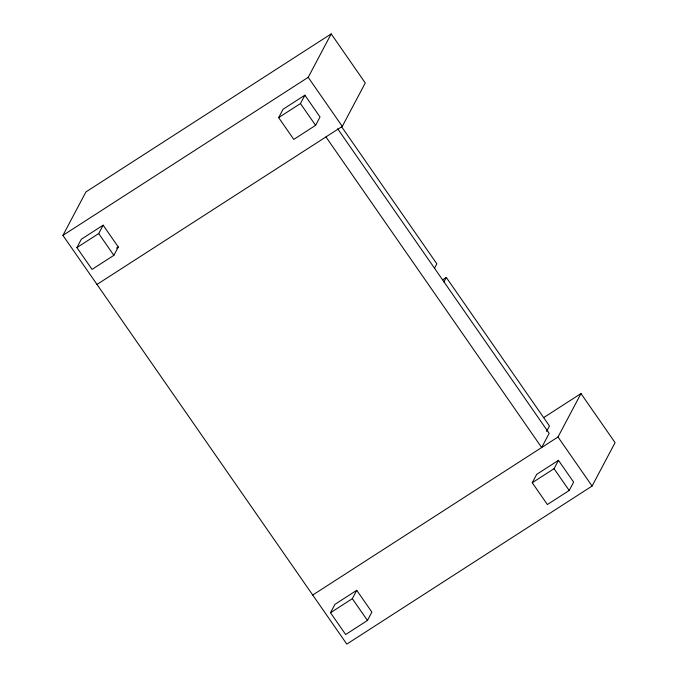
<?xml version="1.0" encoding="UTF-8"?>
<svg xmlns="http://www.w3.org/2000/svg" width="678" height="678" viewBox="0 0 678 678"><rect width="100%" height="100%" fill="white"/><g stroke="black" fill="none" stroke-linecap="round" stroke-linejoin="round"><path stroke-width="1.02" d="M543.671 417.614L580.995 393.562L615.082 442.624L592.08 486.058L346.805 644.1L62.918 235.376L85.92 191.942L331.195 33.9L365.273 82.97L342.28 126.396L97.005 284.438M76.911 247.597L81.335 239.232L103.141 225.181L118.286 246.987L113.862 255.343L92.055 269.395L76.911 247.597L98.717 233.546L103.141 225.181M278.65 117.608L283.073 109.251L304.88 95.2L320.024 116.997L315.592 125.354L293.786 139.405L278.65 117.608L300.456 103.556L304.88 95.2M62.918 235.376L308.202 77.326L331.195 33.9M434.445 268.361L436.844 263.835L341.576 126.676M443.912 281.997L446.31 277.471L549.46 425.987L546.587 431.42M330.508 612.726L334.94 604.361L356.747 590.309L371.883 612.107L367.459 620.472L345.653 634.523L330.508 612.726L352.323 598.674L356.747 590.309M532.247 482.736L536.671 474.38L558.477 460.328L573.622 482.126L569.198 490.482L547.383 504.534L532.247 482.736L554.053 468.684L558.477 460.328M312.728 595.03L558.002 436.988L580.995 393.562M116.54 248.106L118.286 246.987M442.751 279.76L446.31 277.471M308.202 77.326L342.28 126.396M558.002 436.988L592.08 486.058M337.686 128.82L549.18 433.327L541.663 447.514L325.94 136.922M300.456 103.556L315.592 125.354M554.053 468.684L569.198 490.482M98.717 233.546L113.862 255.343M352.323 598.674L367.459 620.472"/></g></svg>
